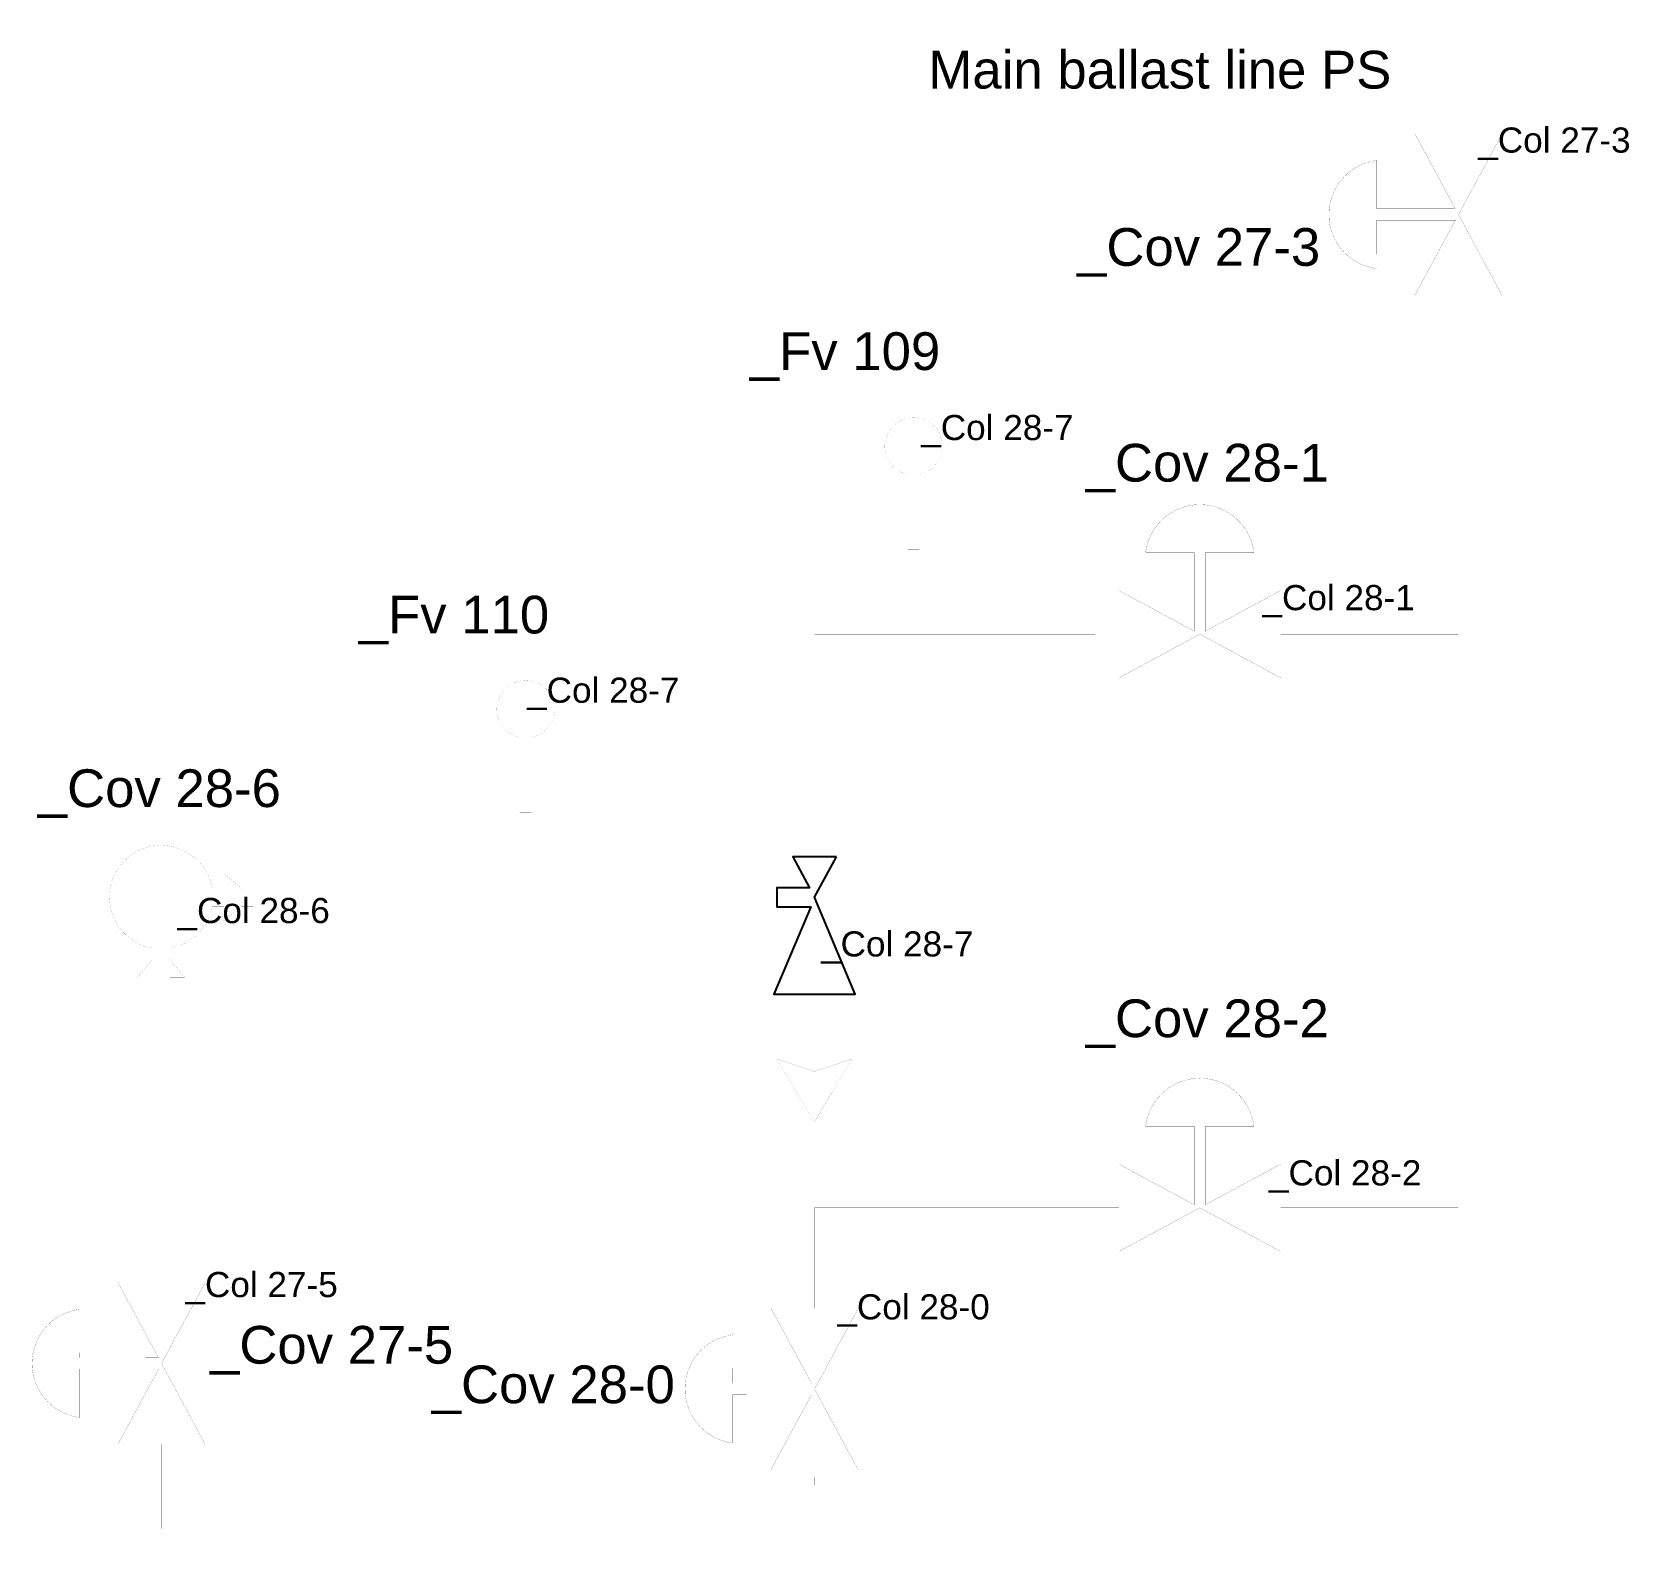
# Model space of a CAD drawing. Extents: x 122400 to 128749, y 103677 to 109696.
import ezdxf

# ---------------------------------------------------------------- set-up
doc = ezdxf.new("R2010")
doc.units = 0
doc.header["$MEASUREMENT"] = 0
for name, color, linetype in [('LAYER01', 7, 'CONTINUOUS'), ('Omriss tanker', 20, 'CONTINUOUS'), ('Suction PS', 131, 'CONTINUOUS'), ('Symboler', 42, 'CONTINUOUS'), ('TEKST', 7, 'CONTINUOUS')]:
    doc.layers.add(name, color=color, linetype=linetype)
doc.styles.add('ARIAL', font='ARIAL.TTF', dxfattribs={"height": 12})

msp = doc.modelspace()

# ---------------------------------------------------------------- linework, layer by layer
at = {"layer": 'LAYER01', "color": 7, "linetype": 'Continuous'}
msp.add_lwpolyline([(125598, 106416.4), (125424.6, 106416.4), (125491, 106293.3), (125361.3, 106293.3), (125361.3, 106218.3), (125495.6, 106218.3), (125349.6, 105870.2), (125673, 105870.2), (125511.3, 106255.8)], close=True, dxfattribs=at)
at = {"layer": 'Suction PS', "linetype": 'Continuous', "const_width": 0.3}
for points in [[(128071.2, 109291.1), (128071.2, 109695.8)], [(128070.7, 108648.7), (128070.7, 105021.3), (127363.7, 105021.3), (128070.7, 105021.3), (128070.7, 107301.7), (127363.6, 107301.7), (128070.7, 107301.7)], [(126721.3, 107301.7), (125904.6, 107301.7), (125904.6, 107639.6), (125904.6, 107301.7), (125511.3, 107301.7), (125511.3, 106416.4), (125511.3, 107301.7), (126295, 107301.7), (126312.9, 107301.7), (126295, 107301.7), (126721.3, 107301.7)], [(125361.3, 106255.8), (124362.1, 106255.8), (124362.1, 106594.1), (124362.1, 106255.8), (123279.9, 106255.8)], [(125511.3, 105870.2), (125511.3, 105563), (125361.3, 105613), (125511.3, 105363), (125510.7, 104622.2), (125510.7, 105021.3), (126721.3, 105021.3), (126293.3, 105021.3), (126293.3, 105021.3), (126293.3, 105021.3), (125511.1, 105021.3), (125511.3, 105363), (125661.3, 105613), (125511.3, 105563), (125511.3, 105870.2)], [(122914.8, 105786), (122915.2, 104723.7)], [(122914.7, 103676.7), (122914.7, 104081.4)], [(125510.8, 103979.9), (125511.1, 103679.2)]]:
    msp.add_lwpolyline(points, close=True, dxfattribs=at)
at = {"layer": 'Symboler', "color": 42, "linetype": 'Continuous'}
for points in [[(128058.8, 108992.4, 0.6, 0.6, 0), (127746.2, 108992.7, 0.6, 0.6, 0), (127746.4, 109185.3, 0.6, 0.6, 0.884677), (127746, 108755, 0.6, 0.6, 0), (127746.2, 108947.7, 0.6, 0.6, 0), (128058.8, 108947.4, 0.6, 0.6, 0), (127897.4, 108648.9, 0, 0, 0), (128244.1, 108648.6, 0.6, 0.6, 0), (128071, 108969.9, 0.6, 0.6, 0), (128244.6, 109290.9, 0, 0, 0), (127897.9, 109291.2, 0.6, 0.6, 0)], [(127020, 107313.9, 0.6, 0.6, 0), (127020, 107626.5, 0.6, 0.6, 0), (126827.3, 107626.5, 0.6, 0.6, -0.884677), (127257.7, 107626.5, 0.6, 0.6, 0), (127065, 107626.5, 0.6, 0.6, 0), (127065, 107313.9, 0.6, 0.6, 0), (127363.6, 107475.1, 0, 0, 0), (127363.6, 107128.4, 0.6, 0.6, 0), (127042.5, 107301.7, 0.6, 0.6, 0), (126721.3, 107128.4, 0, 0, 0), (126721.3, 107475.1, 0.6, 0.6, 0)], [(127020, 105033.4, 0.6, 0.6, 0), (127020, 105346.1, 0.6, 0.6, 0), (126827.3, 105346.1, 0.6, 0.6, -0.884677), (127257.7, 105346.1, 0.6, 0.6, 0), (127065, 105346.1, 0.6, 0.6, 0), (127065, 105033.4, 0.6, 0.6, 0), (127363.6, 105194.6, 0, 0, 0), (127363.6, 104848, 0.6, 0.6, 0), (127042.5, 105021.3, 0.6, 0.6, 0), (126721.3, 104848, 0, 0, 0), (126721.3, 105194.6, 0.6, 0.6, 0)], [(122902.8, 104425.1, 0.6, 0.6, 0), (122590.2, 104425.3, 0.6, 0.6, 0), (122590.4, 104618, 0.6, 0.6, 0.884677), (122590, 104187.6, 0.6, 0.6, 0), (122590.2, 104380.3, 0.6, 0.6, 0), (122902.8, 104380.1, 0.6, 0.6, 0), (122741.4, 104081.5, 0, 0, 0), (123088, 104081.3, 0.6, 0.6, 0), (122915, 104402.6, 0.6, 0.6, 0), (123088.5, 104723.6, 0, 0, 0), (122741.9, 104723.9, 0.6, 0.6, 0)], [(125498.9, 104323.6, 0.6, 0.6, 0), (125186.3, 104323.8, 0.6, 0.6, 0), (125186.4, 104516.5, 0.6, 0.6, 0.884677), (125186.1, 104086.1, 0.6, 0.6, 0), (125186.3, 104278.8, 0.6, 0.6, 0), (125498.9, 104278.6, 0.6, 0.6, 0), (125337.4, 103980, 0, 0, 0), (125684.1, 103979.7, 0.6, 0.6, 0), (125511, 104301, 0.6, 0.6, 0), (125684.6, 104622.1, 0, 0, 0), (125337.9, 104622.3, 0.6, 0.6, 0)]]:
    msp.add_lwpolyline(points, format="xyseb", close=True, dxfattribs=at)
at = {"layer": 'Symboler', "linetype": 'Continuous'}
for points, const_width in [([(125881.5, 107639.6), (125927.6, 107639.6), (125927.6, 107936.8, 9.824838), (125881.5, 107936.8)], 0.21), ([(124339, 106594.1), (124385.1, 106594.1), (124385.1, 106891.4, 9.824838), (124339, 106891.4)], 0.21), ([(123279.9, 106220.5), (123279.9, 106291.1), (123233.5, 106291.1), (123162.7, 106350.2), (123162.7, 106291.1), (123116.4, 106291.1, 1.926208), (122877.8, 106053.7), (122877.8, 106008.3), (122818.7, 105937.5), (122877.8, 105937.5), (122877.8, 105786), (122948.3, 105786), (122948.3, 105936.9), (123006.9, 105936.9), (122948.3, 106007.8), (122948.3, 106053.5, 0.315826), (123116.4, 106220.5), (123162.1, 106220.5), (123162.1, 106162), (123233, 106220.5)], 0.3)]:
    msp.add_lwpolyline(points, format="xyb", close=True, dxfattribs=dict(at, const_width=const_width))

# ---------------------------------------------------------------- texts
at = {"layer": 'Omriss tanker', "linetype": 'Continuous', "insert": (125963.8, 109620.9), "char_height": 150, "width": 20000, "attachment_point": 1, "style": 'ARIAL'}
msp.add_mtext('Main ballast line PS', dxfattribs=at)
at = {"layer": 'TEKST', "linetype": 'Continuous', "style": 'ARIAL'}
for s, height, p in [('_Col 27-3', 100, (128149.6, 109216.1)), ('_Cov 27-3', 150, (126554.7, 108766.1)), ('_Fv 109', 150, (125253.6, 108352)), ('_Col 28-7', 100, (125935.1, 108073.3)), ('_Cov 28-1', 150, (126588.8, 107908.4)), ('_Col 28-1', 100, (127291.6, 107397.1)), ('_Fv 110', 150, (123698.8, 107304.5)), ('_Col 28-7', 100, (124368.1, 107029.1)), ('_Cov 28-6', 150, (122422.7, 106614.4)), ('_Col 28-6', 100, (122978.1, 106153.1)), ('_Col 28-7', 100, (125536.7, 106020.4)), ('_Cov 28-2', 150, (126588.8, 105699.6)), ('_Col 28-2', 100, (127317.6, 105110.3)), ('_Col 27-5', 100, (123009.7, 104666.2)), ('_Col 28-0', 100, (125601.7, 104577.6)), ('_Cov 27-5', 150, (123107.6, 104401.6)), ('_Cov 28-0', 150, (123988.9, 104244.4))]:
    msp.add_text(s, height=height, dxfattribs=at).set_placement(p)

doc.saveas('drawing.dxf')
